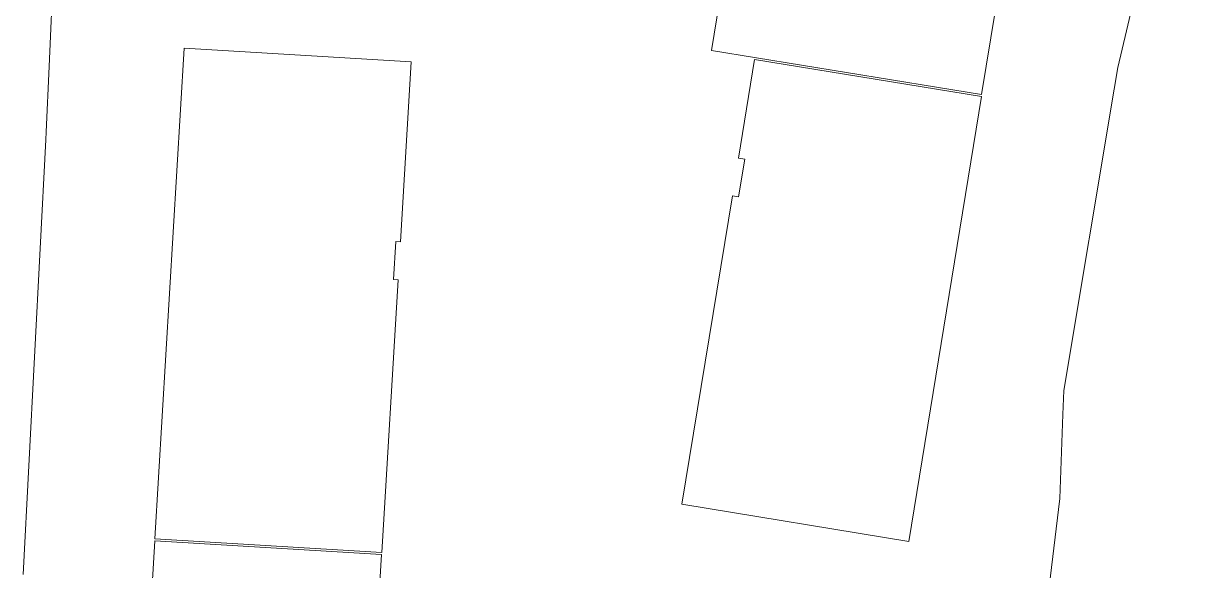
# Model space of a CAD drawing. Header units: metres. Extents: x 7511353 to 7511467, y 4692177 to 4692372.
# Drawn here: x 7511357.3 to 7511448.2, y 4692253 to 4692295.9 of the extents above; entities that cross this region are included whole.
import ezdxf

# ---------------------------------------------------------------- set-up
doc = ezdxf.new("R2010")
doc.units = ezdxf.units.M
doc.layers.add('ParcRePo', color=7, linetype='Continuous', lineweight=0)
doc.layers.add('urbanizem', color=1, linetype='Continuous', lineweight=0)

msp = doc.modelspace()

# ---------------------------------------------------------------- linework, layer by layer
at = {"layer": 'ParcRePo', "flags": 128}
for points in [[(7511448.198, 4692314.281), (7511443.028, 4692292.382), (7511442.748, 4692290.682), (7511438.791, 4692267.093), (7511438.721, 4692265.222), (7511438.476, 4692258.633), (7511437.466, 4692250.214)], [(7511357.263, 4692252.689), (7511359.038, 4692286.715), (7511359.071, 4692287.341), (7511359.3, 4692292.47), (7511359.646, 4692300.23)]]:
    msp.add_lwpolyline(points, dxfattribs=at)
at = {"layer": 'urbanizem', "linetype": 'Continuous', "flags": 128}
for points in [[(7511432.361, 4692290.263), (7511435.684, 4692310.592), (7511427.738, 4692311.891), (7511427.892, 4692312.828), (7511423.155, 4692313.603), (7511423.001, 4692312.665), (7511414.514, 4692314.052), (7511411.191, 4692293.723)], [(7511387.665, 4692292.837), (7511386.822, 4692278.733), (7511386.454, 4692278.755), (7511386.276, 4692275.79), (7511386.643, 4692275.768), (7511385.365, 4692254.406), (7511367.583, 4692255.469), (7511369.878, 4692293.901)], [(7511426.643, 4692255.277), (7511432.337, 4692290.115), (7511414.573, 4692293.018), (7511413.311, 4692285.301), (7511413.804, 4692285.22), (7511413.32, 4692282.259), (7511412.827, 4692282.34), (7511408.879, 4692258.18)], [(7511385.328, 4692254.257), (7511367.574, 4692255.319), (7511365.901, 4692227.368), (7511383.655, 4692226.306), (7511384.497, 4692240.382), (7511384.163, 4692240.402), (7511384.342, 4692243.396), (7511384.676, 4692243.376)]]:
    msp.add_lwpolyline(points, close=True, dxfattribs=at)

doc.saveas('drawing.dxf')
